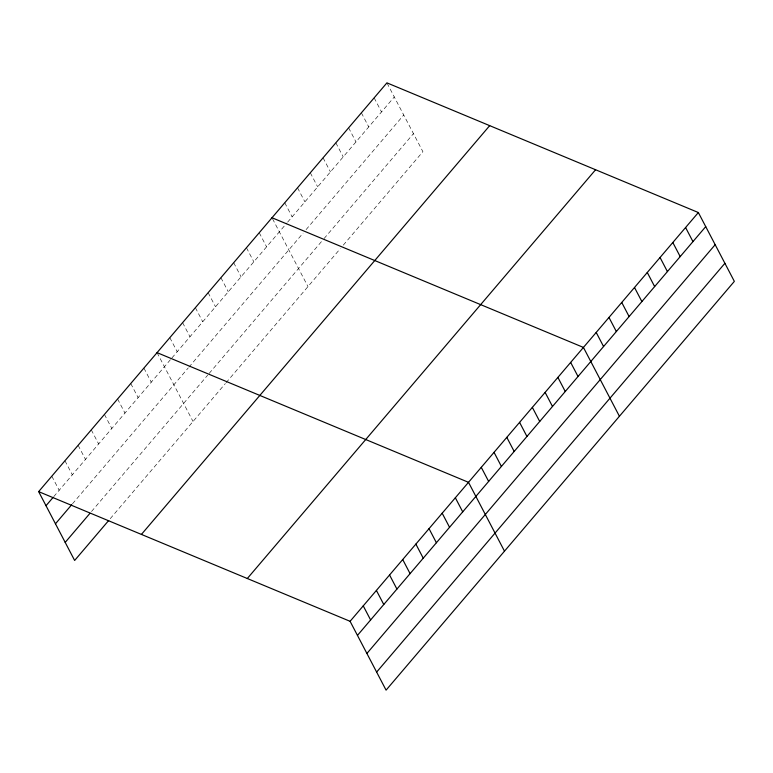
<?xml version="1.0" encoding="UTF-8"?>
<svg xmlns="http://www.w3.org/2000/svg" width="773" height="773" viewBox="0 0 773 773"><rect width="100%" height="100%" fill="white"/><g stroke="black" fill="none" stroke-linecap="round" stroke-linejoin="round"><path stroke-width="0.58" stroke-dasharray="3.87 2.9" d="M53.752 496.633L171.191 358.798M171.944 357.918L286.87 223.02M287.624 222.141L394.288 96.944M72.488 503.803L188.148 368.054M188.902 367.165L303.074 233.156M306.079 229.629L403.738 115.013M91.504 511.513L207.647 375.205M209.145 373.436L322.573 240.306M324.08 238.548L413.468 133.623M110.239 518.683L225.349 383.572M226.103 382.693L340.284 248.674M343.289 245.147L422.908 151.692L386.925 82.856M374.151 97.842L381.524 111.93M361.377 112.829L368.75 126.917M348.613 127.816L355.976 141.913M335.84 142.802L343.212 156.9M323.075 157.798L330.438 171.886M310.302 172.785L317.674 186.873M297.528 187.771L304.9 201.859M284.764 202.758L292.126 216.855M272.521 218.749L307.983 286.59M259.226 232.741L266.588 246.829M246.452 247.727L253.824 261.815M233.678 262.714L241.05 276.802M220.914 277.7L228.277 291.798M208.14 292.687L215.512 306.784M195.376 307.683L202.739 321.771M182.602 322.67L189.974 336.757M169.828 337.656L177.201 351.744M157.064 352.643L193.047 421.488M143.904 368.083L151.276 382.181M130.753 383.534L138.116 397.622M117.593 398.974L124.955 413.062M104.432 414.415L111.805 428.503M91.282 429.856L98.644 443.953M78.121 445.296L85.484 459.394M64.961 460.747L72.333 474.835M51.81 476.187L59.173 490.275"/><path stroke-width="1.16" d="M38.65 491.628L386.925 82.856L698.357 212.536L734.35 281.372L386.075 690.144L350.092 621.308L38.65 491.628L74.643 560.464L108.693 520.5M46.013 505.716L52.979 497.541M55.463 523.785L71.715 504.711M65.193 542.404L89.958 513.33M141.42 534.423L489.696 125.641M247.312 578.513L595.587 169.741M350.092 621.308L698.357 212.536M357.455 635.396L705.73 226.624M366.904 653.465L715.17 244.693M376.635 672.085L724.9 263.303M271.99 217.744L583.431 347.425L619.424 416.27M157.064 352.643L468.506 482.323L504.489 551.168M685.593 227.523L692.956 241.611M672.819 242.509L680.192 256.597M660.055 257.496L667.418 271.594M647.281 272.483L654.644 286.58M634.507 287.479L641.88 301.567M621.743 302.465L629.106 316.553M608.969 317.452L616.342 331.54M596.205 332.438L603.568 346.536M570.658 362.421L578.03 376.509M557.893 377.408L565.256 391.496M545.12 392.394L552.492 406.482M532.355 407.381L539.718 421.478M519.582 422.367L526.944 436.465M506.808 437.363L514.18 451.451M494.044 452.35L501.406 466.438M481.27 467.336L488.642 481.424M455.345 497.764L462.708 511.861M442.185 513.214L449.557 527.302M429.034 528.655L436.397 542.743M415.874 544.095L423.237 558.183M402.714 559.536L410.086 573.634M389.563 574.977L396.926 589.074M376.403 590.427L383.775 604.515M363.242 605.868L370.615 619.956"/></g></svg>
